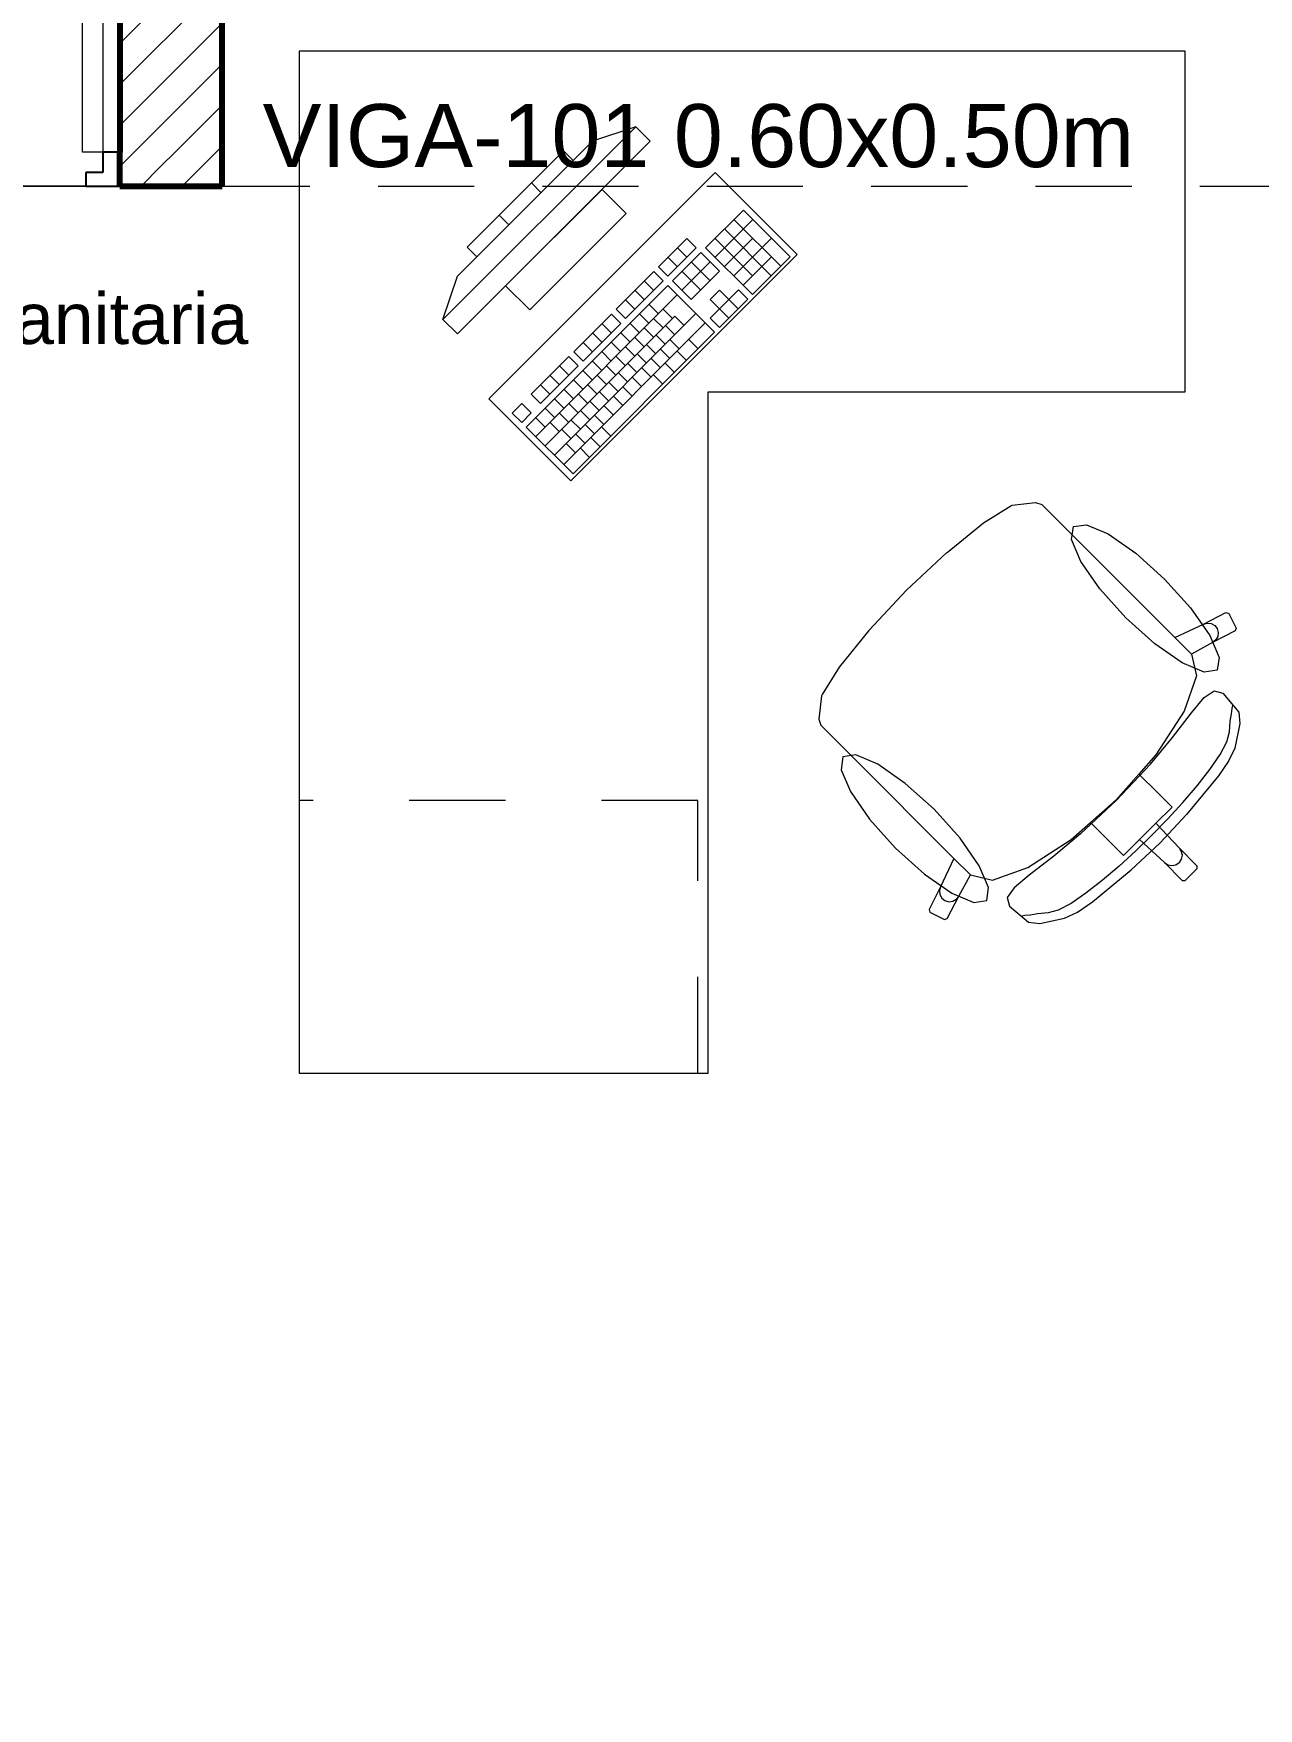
# Model space of a CAD drawing. Header units: inches. Extents: x -38 to 5698, y -33 to 92.
# Drawn here: x 103.493 to 105.29, y 37.166 to 39.624 of the extents above; entities that cross this region are included whole.
import ezdxf

# ---------------------------------------------------------------- set-up
doc = ezdxf.new("R2010")
doc.units = ezdxf.units.IN
doc.header["$MEASUREMENT"] = 0
doc.set_wipeout_variables(frame=1)
for name, pattern in [('Hidden Line', [0.195611, 0.141111, -0.0545]), ('Rayas', [0.282222, 0.141111, -0.141111]), ('Wipeout_Contour', [1, 0, -1])]:
    doc.linetypes.add(name, pattern=pattern)
for name, color, linetype in [('02 _ ARQ _ ZON _ Espacio.3D', 7, 'Continuous'), ('08 _ STR _ EXT _ 09 Vigas', 7, 'Continuous'), ('Estructura - 04 MURO', 253, 'Continuous'), ('Interior - Mobiliario', 7, 'Continuous'), ('Notas - Etiquetas', 251, 'Continuous')]:
    doc.layers.add(name, color=color, linetype=linetype)
doc.styles.add('Estilo_Generado_4', font='swisse.ttf')
doc.dimstyles.new('Estilo_Generado__8', dxfattribs={"dimtxt": 0.18, "dimasz": 0.0912, "dimexe": 0.18, "dimexo": 0.0625, "dimgap": 0, "dimtad": 0, "dimtih": 1, "dimtoh": 1, "dimdec": 4, "dimzin": 0, "dimdsep": 46, "dimcen": 0.09, "dimadec": 0, "dimazin": 0, "dimtfac": 1, "dimtdec": 4, "dimtmove": 0, "dimatfit": 3, "dimldrblk": 'ARROWHEAD_5', "dimfxl": 1, "dimtolj": 1, "dimtzin": 0, "dimarcsym": 0})
pattern_1 = [(45, (92.500015, 3e-09), (-0.03005204, 0.03005204), [])]

# ---------------------------------------------------------------- blocks, each defined once
blk = doc.blocks.new('ARROWHEAD_5')
at = {"linetype": 'Continuous', "lineweight": 0}
blk.add_hatch(color=0, dxfattribs=at).paths.add_polyline_path([(-1, 0.2679), (0, 0), (-1, -0.2679)])
at = {"color": 0, "linetype": 'Continuous', "lineweight": 0}
blk.add_line((0, 0), (-1, 0), dxfattribs=at)

msp = doc.modelspace()

# ---------------------------------------------------------------- linework, layer by layer
at = {"layer": '02 _ ARQ _ ZON _ Espacio.3D', "color": 254, "linetype": 'Continuous', "lineweight": 0, "flags": 128}
msp.add_lwpolyline([(103.6201, 40.95), (101.72, 40.95), (101.72, 39.9), (102.47, 39.9), (102.47, 39.45), (102.9201, 39.45), (102.9201, 39.4), (103.6201, 39.4), (103.6201, 39.9)], close=True, dxfattribs=at)
msp.add_lwpolyline([(116.07, 39), (115.57, 39), (115.57, 39.4), (109.07, 39.4), (109.0699, 39), (108.5699, 39), (108.5698, 39.75), (103.77, 39.75), (103.7701, 39.4), (102.07, 39.4), (102.07, 37.7), (101.72, 37.7005), (101.72, 33.75), (100.82, 33.75), (100.82, 29.75)], dxfattribs=at)
at = {"layer": 'Estructura - 04 MURO', "color": 165, "linetype": 'Continuous', "lineweight": 15}
for p, q in [((103.5651, 39.45), (103.5651, 40.1)), ((103.5951, 40.1), (103.5951, 39.45)), ((103.5951, 39.45), (103.5651, 39.45))]:
    msp.add_line(p, q, dxfattribs=at)
at = {"layer": 'Estructura - 04 MURO', "color": 165, "linetype": 'Continuous', "lineweight": 25}
for p, q in [((103.5951, 39.45), (103.5951, 39.42)), ((103.5951, 39.42), (103.5701, 39.42)), ((103.5701, 39.42), (103.5701, 39.4))]:
    msp.add_line(p, q, dxfattribs=at)
at = {"layer": 'Estructura - 04 MURO', "color": 7, "linetype": 'Continuous', "lineweight": 15}
msp.add_arc((103.5951, 39.45), 0.65, 90, 180, dxfattribs=at)
at = {"layer": 'Interior - Mobiliario', "color": 175, "linetype": 'Continuous', "lineweight": 13}
for p, q in [((104.3769, 39.4872), (104.094, 39.2043)), ((104.3769, 39.4872), (104.3132, 39.466)), ((104.3981, 39.466), (104.3769, 39.4872)), ((104.1152, 39.1831), (104.3981, 39.466)), ((104.1152, 39.268), (104.3132, 39.466)), ((104.2708, 39.4518), (104.1294, 39.3104)), ((104.1435, 39.2963), (104.2849, 39.4377)), ((104.2849, 39.4377), (104.2708, 39.4518)), ((104.3274, 39.3953), (104.186, 39.2538)), ((104.2378, 39.3905), (104.2237, 39.4047)), ((104.3627, 39.3599), (104.3274, 39.3953)), ((104.5348, 39.3649), (104.4794, 39.3095)), ((104.6034, 39.2963), (104.5348, 39.3649)), ((104.1907, 39.3434), (104.1765, 39.3575)), ((104.2213, 39.2185), (104.3627, 39.3599)), ((104.4932, 39.2958), (104.5485, 39.3512)), ((104.5896, 39.2825), (104.521, 39.351)), ((104.4519, 39.3231), (104.4104, 39.2816)), ((104.4657, 39.3094), (104.4519, 39.3231)), ((104.5481, 39.2685), (104.4933, 39.3233)), ((104.5069, 39.2821), (104.5484, 39.3236)), ((104.5757, 39.2686), (104.5071, 39.3372)), ((104.5206, 39.2683), (104.576, 39.3237)), ((104.1294, 39.3104), (104.1435, 39.2963)), ((104.4241, 39.2679), (104.4657, 39.3094)), ((104.438, 39.2817), (104.4243, 39.2954)), ((104.4725, 39.3026), (104.431, 39.261)), ((104.4518, 39.2956), (104.4381, 39.3093)), ((104.4447, 39.2473), (104.4862, 39.2888)), ((104.4861, 39.2613), (104.4587, 39.2887)), ((104.4999, 39.2751), (104.4725, 39.3026)), ((104.4794, 39.3095), (104.548, 39.2409)), ((104.5343, 39.2546), (104.5758, 39.2962)), ((104.548, 39.2409), (104.6034, 39.2963)), ((104.094, 39.2043), (104.1152, 39.268)), ((104.4035, 39.2747), (104.3481, 39.2193)), ((104.4172, 39.2609), (104.4035, 39.2747)), ((104.4104, 39.2816), (104.4241, 39.2679)), ((104.4722, 39.2474), (104.4448, 39.2749)), ((104.4584, 39.2336), (104.4999, 39.2751)), ((104.186, 39.2538), (104.2213, 39.2185)), ((104.4241, 39.2541), (104.2163, 39.0464)), ((104.2301, 39.0327), (104.4378, 39.2404)), ((104.3618, 39.2056), (104.4172, 39.2609)), ((104.3895, 39.2333), (104.3758, 39.247)), ((104.4033, 39.2471), (104.3896, 39.2608)), ((104.4926, 39.1855), (104.4241, 39.2541)), ((104.431, 39.261), (104.4584, 39.2336)), ((104.4998, 39.2476), (104.486, 39.2337)), ((104.5135, 39.2339), (104.4998, 39.2476)), ((104.5274, 39.2477), (104.5135, 39.2339)), ((104.5411, 39.234), (104.5274, 39.2477)), ((104.3481, 39.2193), (104.3618, 39.2056)), ((104.3757, 39.2194), (104.3619, 39.2331)), ((104.4101, 39.2127), (104.3964, 39.2264)), ((104.4307, 39.2059), (104.417, 39.2196)), ((104.4997, 39.22), (104.4858, 39.2062)), ((104.486, 39.2337), (104.4997, 39.22)), ((104.4995, 39.1924), (104.5411, 39.234)), ((104.4997, 39.22), (104.5135, 39.2339)), ((104.5134, 39.2063), (104.4997, 39.22)), ((104.5272, 39.2201), (104.5135, 39.2339)), ((104.094, 39.2043), (104.1152, 39.1831)), ((104.2438, 39.0189), (104.4342, 39.2094)), ((104.2575, 39.0052), (104.4652, 39.2129)), ((104.2712, 38.9915), (104.4789, 39.1992)), ((104.3412, 39.2123), (104.2858, 39.157)), ((104.2995, 39.1432), (104.3549, 39.1986)), ((104.341, 39.1848), (104.3273, 39.1985)), ((104.3549, 39.1986), (104.3412, 39.2123)), ((104.3824, 39.185), (104.3687, 39.1987)), ((104.3962, 39.1988), (104.3825, 39.2125)), ((104.403, 39.1782), (104.3893, 39.1919)), ((104.4169, 39.192), (104.4031, 39.2058)), ((104.434, 39.1818), (104.4203, 39.1955)), ((104.4479, 39.1956), (104.4342, 39.2094)), ((104.4858, 39.2062), (104.4995, 39.1924)), ((104.2849, 38.9778), (104.4926, 39.1855)), ((104.3133, 39.1571), (104.2996, 39.1708)), ((104.3272, 39.1709), (104.3135, 39.1847)), ((104.3547, 39.1573), (104.341, 39.171)), ((104.3685, 39.1711), (104.3548, 39.1849)), ((104.3892, 39.1643), (104.3755, 39.1781)), ((104.4063, 39.1541), (104.3926, 39.1678)), ((104.4202, 39.1679), (104.4065, 39.1817)), ((104.4408, 39.1612), (104.4271, 39.1749)), ((104.4684, 39.1613), (104.4547, 39.175)), ((104.2789, 39.15), (104.2235, 39.0946)), ((104.2926, 39.1363), (104.2789, 39.15)), ((104.2858, 39.157), (104.2995, 39.1432)), ((104.327, 39.1296), (104.3133, 39.1433)), ((104.3408, 39.1434), (104.3271, 39.1572)), ((104.3615, 39.1367), (104.3478, 39.1504)), ((104.3753, 39.1505), (104.3616, 39.1642)), ((104.3925, 39.1402), (104.3788, 39.154)), ((104.4131, 39.1335), (104.3994, 39.1472)), ((104.427, 39.1473), (104.4133, 39.161)), ((104.4511, 39.144), (104.4374, 39.1577)), ((104.2372, 39.0809), (104.2926, 39.1363)), ((104.2649, 39.1086), (104.2512, 39.1223)), ((104.2787, 39.1225), (104.265, 39.1362)), ((104.3131, 39.1157), (104.2994, 39.1295)), ((104.3338, 39.109), (104.3201, 39.1227)), ((104.3476, 39.1228), (104.3339, 39.1365)), ((104.3648, 39.1126), (104.3511, 39.1263)), ((104.3786, 39.1264), (104.3649, 39.1401)), ((104.3854, 39.1058), (104.3717, 39.1195)), ((104.3993, 39.1196), (104.3856, 39.1333)), ((104.4165, 39.1094), (104.4027, 39.1231)), ((104.4338, 39.1267), (104.4201, 39.1404)), ((104.2235, 39.0946), (104.2372, 39.0809)), ((104.251, 39.0948), (104.2373, 39.1085)), ((104.2854, 39.0881), (104.2717, 39.1018)), ((104.2993, 39.1019), (104.2856, 39.1156)), ((104.3061, 39.0813), (104.2924, 39.095)), ((104.3199, 39.0951), (104.3062, 39.1088)), ((104.3371, 39.0849), (104.3234, 39.0986)), ((104.3509, 39.0987), (104.3372, 39.1124)), ((104.3577, 39.0781), (104.344, 39.0918)), ((104.3716, 39.0919), (104.3579, 39.1056)), ((104.2096, 39.0808), (104.1958, 39.0669)), ((104.1958, 39.0669), (104.2095, 39.0532)), ((104.2095, 39.0532), (104.2233, 39.0671)), ((104.2233, 39.0671), (104.2096, 39.0808)), ((104.2577, 39.0604), (104.244, 39.0741)), ((104.2716, 39.0742), (104.2579, 39.0879)), ((104.2784, 39.0536), (104.2647, 39.0673)), ((104.2922, 39.0674), (104.2785, 39.0811)), ((104.3094, 39.0572), (104.2957, 39.0709)), ((104.3233, 39.071), (104.3095, 39.0847)), ((104.3439, 39.0642), (104.3302, 39.0779)), ((104.2163, 39.0464), (104.2849, 38.9778)), ((104.2439, 39.0465), (104.2302, 39.0602)), ((104.2645, 39.0397), (104.2508, 39.0534)), ((104.2817, 39.0295), (104.268, 39.0432)), ((104.2956, 39.0433), (104.2818, 39.057)), ((104.3162, 39.0365), (104.3025, 39.0502)), ((104.33, 39.0504), (104.3163, 39.0641)), ((104.3403, 39.0332), (104.3266, 39.0469)), ((104.2885, 39.0088), (104.2748, 39.0225)), ((104.3023, 39.0227), (104.2886, 39.0364)), ((104.3247, 39.0176), (104.311, 39.0313)), ((104.3091, 39.002), (104.2954, 39.0158)), ((104.8872, 38.906), (104.9272, 38.9309)), ((104.9272, 38.9309), (104.9293, 38.9318)), ((104.9293, 38.9318), (104.9633, 38.9358)), ((104.9633, 38.9358), (104.9726, 38.9329)), ((104.9726, 38.9329), (104.9945, 38.9109)), ((104.8335, 38.8624), (104.8872, 38.906)), ((104.9945, 38.9109), (105.02, 38.8854)), ((105.02, 38.8854), (105.1679, 38.7376)), ((104.7743, 38.8069), (104.8327, 38.8617)), ((104.8327, 38.8617), (104.8335, 38.8624)), ((104.7743, 38.8069), (104.7195, 38.7485)), ((105.2096, 38.7572), (105.2427, 38.7741)), ((105.2427, 38.7741), (105.2468, 38.7728)), ((105.2468, 38.7728), (105.2576, 38.7515)), ((104.7188, 38.7477), (104.6753, 38.694)), ((104.7195, 38.7485), (104.7188, 38.7477)), ((105.1679, 38.7376), (105.2096, 38.7572)), ((105.2096, 38.7572), (105.2153, 38.7588)), ((105.2153, 38.7588), (105.2211, 38.7581)), ((105.2211, 38.7581), (105.2262, 38.7553)), ((105.2563, 38.7474), (105.2232, 38.7304)), ((105.2262, 38.7553), (105.2298, 38.7507)), ((105.2298, 38.7507), (105.2314, 38.745)), ((105.2576, 38.7515), (105.2563, 38.7474)), ((105.1921, 38.7133), (105.1679, 38.7376)), ((105.2232, 38.7304), (105.1922, 38.7131)), ((105.2278, 38.7341), (105.2232, 38.7304)), ((105.2307, 38.7392), (105.2278, 38.7341)), ((105.2314, 38.745), (105.2307, 38.7392)), ((105.1921, 38.7133), (105.1922, 38.7131)), ((105.1922, 38.7131), (105.1996, 38.6812)), ((104.6753, 38.694), (104.6503, 38.654)), ((105.1996, 38.6812), (105.1813, 38.6292)), ((104.6494, 38.6519), (104.6454, 38.6179)), ((104.6503, 38.654), (104.6494, 38.6519)), ((105.1924, 38.6272), (105.211, 38.6494)), ((105.211, 38.6494), (105.2253, 38.6595)), ((105.2253, 38.6595), (105.2383, 38.6561)), ((105.2383, 38.6561), (105.2614, 38.6282)), ((105.1813, 38.6292), (105.1399, 38.5654)), ((105.1645, 38.591), (105.1924, 38.6272)), ((105.249, 38.6147), (105.251, 38.6254)), ((105.251, 38.6254), (105.2518, 38.6335)), ((105.2518, 38.6335), (105.2526, 38.638)), ((105.2614, 38.6282), (105.2633, 38.6114)), ((104.6454, 38.6179), (104.6483, 38.6087)), ((104.6483, 38.6087), (104.6703, 38.5867)), ((105.2478, 38.5993), (105.249, 38.6147)), ((105.2633, 38.6114), (105.2556, 38.5753)), ((104.6703, 38.5867), (104.6958, 38.5612)), ((105.1318, 38.5517), (105.1645, 38.591)), ((105.234, 38.5657), (105.2439, 38.5845)), ((105.2439, 38.5845), (105.2478, 38.5993)), ((105.2556, 38.5753), (105.2466, 38.5561)), ((104.6958, 38.5612), (104.8436, 38.4133)), ((105.0823, 38.4989), (105.1318, 38.5517)), ((105.1399, 38.5654), (105.1151, 38.5372)), ((105.2191, 38.5439), (105.234, 38.5657)), ((105.2466, 38.5561), (105.2317, 38.5344)), ((105.1151, 38.5372), (105.0818, 38.4994)), ((105.1151, 38.5372), (105.1425, 38.5099)), ((105.2317, 38.5344), (105.1849, 38.4777)), ((105.2005, 38.52), (105.2191, 38.5439)), ((105.1425, 38.5099), (105.1637, 38.4887)), ((105.1794, 38.4953), (105.2005, 38.52)), ((105.0823, 38.4989), (105.0295, 38.4495)), ((105.044, 38.4661), (105.0818, 38.4994)), ((105.1637, 38.4887), (105.14, 38.4651)), ((105.1849, 38.4777), (105.1457, 38.4355)), ((105.1568, 38.4707), (105.1794, 38.4953)), ((105.0158, 38.4413), (105.044, 38.4661)), ((105.044, 38.4661), (105.0713, 38.4387)), ((105.1161, 38.4412), (105.1281, 38.4531)), ((105.14, 38.4651), (105.1281, 38.4531)), ((105.134, 38.4472), (105.1568, 38.4707)), ((105.14, 38.4651), (105.174, 38.4286)), ((104.952, 38.3999), (105.0158, 38.4413)), ((105.0295, 38.4495), (104.9902, 38.4167)), ((105.0713, 38.4387), (105.0925, 38.4176)), ((105.0925, 38.4176), (105.1161, 38.4412)), ((105.1035, 38.3964), (105.1457, 38.4355)), ((105.134, 38.4472), (105.1105, 38.4244)), ((105.1161, 38.4412), (105.1527, 38.4072)), ((105.174, 38.4286), (105.1772, 38.4237)), ((105.174, 38.4286), (105.2001, 38.4025)), ((104.8436, 38.4133), (104.8241, 38.3716)), ((104.8679, 38.3891), (104.8436, 38.4133)), ((104.9902, 38.4167), (104.954, 38.3888)), ((105.1105, 38.4244), (105.0859, 38.4018)), ((105.1527, 38.4072), (105.1575, 38.404)), ((105.1527, 38.4072), (105.1787, 38.3811)), ((105.1575, 38.404), (105.1633, 38.4029)), ((105.1633, 38.4029), (105.169, 38.404)), ((105.169, 38.404), (105.1739, 38.4073)), ((105.1772, 38.4122), (105.1739, 38.4073)), ((105.1772, 38.4237), (105.1784, 38.4179)), ((105.1784, 38.4179), (105.1772, 38.4122)), ((104.8508, 38.358), (104.8681, 38.3891)), ((104.8679, 38.3891), (104.8681, 38.3891)), ((104.8681, 38.3891), (104.9, 38.3816)), ((104.9, 38.3816), (104.952, 38.3999)), ((104.954, 38.3888), (104.9318, 38.3702)), ((105.0612, 38.3807), (105.0373, 38.3621)), ((105.0468, 38.3495), (105.1035, 38.3964)), ((105.0859, 38.4018), (105.0612, 38.3807)), ((105.1787, 38.3811), (105.183, 38.3811)), ((105.183, 38.3811), (105.1915, 38.3897)), ((105.2001, 38.3982), (105.1915, 38.3897)), ((105.2001, 38.4025), (105.2001, 38.3982)), ((104.8241, 38.3716), (104.8071, 38.3385)), ((104.8241, 38.3716), (104.8224, 38.3659)), ((104.8224, 38.3659), (104.8231, 38.3601)), ((104.8231, 38.3601), (104.8259, 38.355)), ((104.8259, 38.355), (104.8305, 38.3514)), ((104.8338, 38.3249), (104.8508, 38.358)), ((104.8471, 38.3534), (104.8508, 38.358)), ((104.9318, 38.3702), (104.9217, 38.3559)), ((104.9217, 38.3559), (104.9252, 38.343)), ((105.0373, 38.3621), (105.0155, 38.3472)), ((104.8071, 38.3385), (104.8084, 38.3344)), ((104.8084, 38.3344), (104.8297, 38.3236)), ((104.8305, 38.3514), (104.8362, 38.3498)), ((104.8362, 38.3498), (104.842, 38.3505)), ((104.842, 38.3505), (104.8471, 38.3534)), ((104.9252, 38.343), (104.953, 38.3198)), ((104.9477, 38.3294), (104.9432, 38.3286)), ((104.9558, 38.3302), (104.9477, 38.3294)), ((104.9665, 38.3322), (104.9558, 38.3302)), ((104.9819, 38.3334), (104.9665, 38.3322)), ((104.9967, 38.3373), (104.9819, 38.3334)), ((105.0155, 38.3472), (104.9967, 38.3373)), ((105.0059, 38.3256), (105.0251, 38.3346)), ((105.0251, 38.3346), (105.0468, 38.3495)), ((104.8297, 38.3236), (104.8338, 38.3249)), ((104.953, 38.3198), (104.9698, 38.3179)), ((104.9698, 38.3179), (105.0059, 38.3256))]:
    msp.add_line(p, q, dxfattribs=at)
at = {"layer": 'Interior - Mobiliario', "color": 175, "linetype": 'Rayas', "lineweight": 13}
for p, q in [((104.4679, 38.4983), (103.8829, 38.4983)), ((104.4679, 38.0983), (104.4679, 38.4983))]:
    msp.add_line(p, q, dxfattribs=at)
at = {"layer": 'Interior - Mobiliario', "color": 175, "linetype": 'Continuous', "lineweight": 13, "flags": 128}
for points in [[(103.8829, 39.5983), (103.8829, 38.0983), (104.4829, 38.0983), (104.4829, 39.0983), (105.1829, 39.0983), (105.1829, 39.5983)], [(104.1612, 39.0877), (104.2814, 38.9675), (104.6138, 39.2998), (104.4935, 39.42)], [(105.1528, 38.8234), (105.1909, 38.7809), (105.219, 38.7405), (105.2326, 38.7084), (105.2297, 38.6895), (105.2108, 38.6867), (105.1787, 38.7003), (105.1383, 38.7283), (105.0959, 38.7664), (105.0577, 38.8089), (105.0297, 38.8493), (105.0161, 38.8813), (105.019, 38.9003), (105.0379, 38.9031), (105.0699, 38.8895), (105.1103, 38.8615)], [(104.7579, 38.4284), (104.8003, 38.3903), (104.8407, 38.3623), (104.8728, 38.3486), (104.8917, 38.3515), (104.8946, 38.3704), (104.8809, 38.4025), (104.8529, 38.4429), (104.8148, 38.4854), (104.7723, 38.5235), (104.7319, 38.5515), (104.6999, 38.5651), (104.6809, 38.5623), (104.6781, 38.5433), (104.6917, 38.5113), (104.7197, 38.4709)]]:
    msp.add_lwpolyline(points, close=True, dxfattribs=at)

# ---------------------------------------------------------------- texts
at = {"layer": 'Notas - Etiquetas', "color": 8, "linetype": 'Continuous', "lineweight": 13, "insert": (103.8295, 39.4267), "char_height": 0.0925, "attachment_point": 7, "style": 'Estilo_Generado_4'}
msp.add_mtext('\\A1;{\\pql;\\fSwis721 Ex BT|b0|i0|c0|p34;VIGA-101\\fSwis721 Ex BT|b0|i0|c0|p34; \\fSwis721 Ex BT|b0|i0|c0|p34;0.60\\fSwis721 Ex BT|b0|i0|c0|p34;x\\fSwis721 Ex BT|b0|i0|c0|p34;0.50\\fSwis721 Ex BT|b0|i0|c0|p34;m}', dxfattribs=at)
at = {"layer": 'Notas - Etiquetas', "color": 8, "linetype": 'Continuous', "lineweight": 35, "insert": (102.9467, 39.2053), "char_height": 0.075, "attachment_point": 4, "style": 'Estilo_Generado_4'}
msp.add_mtext('\\A1;{\\pql;\\fSwis721 Ex BT|b0|i0|c0|p34;Columna Sanitaria}', dxfattribs=at)

# ---------------------------------------------------------------- leaders
at = {"layer": 'Notas - Etiquetas', "color": 8, "linetype": 'Continuous', "lineweight": 13, "annotation_type": 0, "has_hookline": 1, "hookline_direction": 0, "text_width": 1.0171}
msp.add_leader([(102.3479, 39.2668), (102.7095, 39.2053), (102.9467, 39.2053)], dimstyle='Estilo_Generado__8', dxfattribs=at)

# ---------------------------------------------------------------- next in the draw order: wipeouts: each hides what was drawn before it
at = {"color": 254, "linetype": 'Wipeout_Contour', "lineweight": 0, "ltscale": 2449.019981}
msp.add_wipeout([(103.6201, 39.4), (103.7701, 39.4), (103.6201, 39.45)], dxfattribs=at).dxf.layer = 'Estructura - 04 MURO'

# ---------------------------------------------------------------- next in the draw order: hatches: boundary and pattern name
at = {"layer": 'Estructura - 04 MURO', "linetype": 'Continuous', "lineweight": 5}
h = msp.add_hatch(dxfattribs=at)
h.set_pattern_fill('LADRILLO_COMÚN_0002', color=252, style=0, pattern_type=2)
h.set_pattern_definition(pattern_1)
h.paths.add_polyline_path([(103.6201, 39.4), (103.7701, 39.4), (103.6201, 39.45)])

# ---------------------------------------------------------------- next in the draw order: wipeouts: each hides what was drawn before it
at = {"color": 254, "linetype": 'Wipeout_Contour', "lineweight": 0, "ltscale": 2449.019981}
msp.add_wipeout([(103.6201, 39.4), (103.7701, 39.4), (103.6201, 39.45)], dxfattribs=at).dxf.layer = 'Estructura - 04 MURO'

# ---------------------------------------------------------------- next in the draw order: hatches: boundary and pattern name
at = {"layer": 'Estructura - 04 MURO', "linetype": 'Continuous', "lineweight": 5}
h = msp.add_hatch(dxfattribs=at)
h.set_pattern_fill('LADRILLO_COMÚN_0002', color=252, style=0, pattern_type=2)
h.set_pattern_definition(pattern_1)
h.paths.add_polyline_path([(103.6201, 39.4), (103.7701, 39.4), (103.6201, 39.45)])

# ---------------------------------------------------------------- next in the draw order: wipeouts: each hides what was drawn before it
at = {"color": 254, "linetype": 'Wipeout_Contour', "lineweight": 0, "ltscale": 2449.019981}
msp.add_wipeout([(103.6201, 39.4), (103.7701, 39.4), (103.6201, 39.45)], dxfattribs=at).dxf.layer = 'Estructura - 04 MURO'

# ---------------------------------------------------------------- next in the draw order: hatches: boundary and pattern name
at = {"layer": 'Estructura - 04 MURO', "linetype": 'Continuous', "lineweight": 5}
h = msp.add_hatch(dxfattribs=at)
h.set_pattern_fill('LADRILLO_COMÚN_0002', color=252, style=0, pattern_type=2)
h.set_pattern_definition(pattern_1)
h.paths.add_polyline_path([(103.6201, 39.4), (103.7701, 39.4), (103.6201, 39.45)])

# ---------------------------------------------------------------- next in the draw order: wipeouts: each hides what was drawn before it
at = {"color": 254, "linetype": 'Wipeout_Contour', "lineweight": 0, "ltscale": 2449.019981}
msp.add_wipeout([(103.6201, 39.4), (103.7701, 39.4), (103.6201, 39.45)], dxfattribs=at).dxf.layer = 'Estructura - 04 MURO'

# ---------------------------------------------------------------- next in the draw order: hatches: boundary and pattern name
at = {"layer": 'Estructura - 04 MURO', "linetype": 'Continuous', "lineweight": 5}
h = msp.add_hatch(dxfattribs=at)
h.set_pattern_fill('LADRILLO_COMÚN_0002', color=252, style=0, pattern_type=2)
h.set_pattern_definition(pattern_1)
h.paths.add_polyline_path([(103.6201, 39.4), (103.7701, 39.4), (103.6201, 39.45)])

# ---------------------------------------------------------------- next in the draw order: wipeouts: each hides what was drawn before it
at = {"color": 254, "linetype": 'Wipeout_Contour', "lineweight": 0, "ltscale": 2448.221691}
msp.add_wipeout([(103.6201, 39.45), (103.7701, 39.4), (103.7701, 39.45)], dxfattribs=at).dxf.layer = 'Estructura - 04 MURO'

# ---------------------------------------------------------------- next in the draw order: hatches: boundary and pattern name
at = {"layer": 'Estructura - 04 MURO', "linetype": 'Continuous', "lineweight": 5}
h = msp.add_hatch(dxfattribs=at)
h.set_pattern_fill('LADRILLO_COMÚN_0002', color=252, style=0, pattern_type=2)
h.set_pattern_definition(pattern_1)
h.paths.add_polyline_path([(103.6201, 39.45), (103.7701, 39.4), (103.7701, 39.45)])

# ---------------------------------------------------------------- next in the draw order: linework, layer by layer
at = {"layer": '08 _ STR _ EXT _ 09 Vigas', "color": 251, "linetype": 'Hidden Line', "lineweight": 13}
msp.add_line((102.07, 39.4), (108.57, 39.4), dxfattribs=at)
at = {"layer": 'Estructura - 04 MURO', "color": 165, "linetype": 'Continuous', "lineweight": 25}
msp.add_line((103.5701, 39.4), (103.6201, 39.4), dxfattribs=at)
at = {"layer": 'Estructura - 04 MURO', "color": 7, "linetype": 'Continuous', "lineweight": 80, "flags": 128}
msp.add_lwpolyline([(103.6201, 39.4), (103.7701, 39.4)], dxfattribs=at)

# ---------------------------------------------------------------- next in the draw order: wipeouts: each hides what was drawn before it
at = {"color": 254, "linetype": 'Wipeout_Contour', "lineweight": 0, "ltscale": 3264.980312}
msp.add_wipeout([(103.6201, 40.95), (103.6201, 39.45), (103.7701, 39.45), (103.7701, 40.95)], dxfattribs=at).dxf.layer = 'Estructura - 04 MURO'

# ---------------------------------------------------------------- next in the draw order: hatches: boundary and pattern name
at = {"layer": 'Estructura - 04 MURO', "linetype": 'Continuous', "lineweight": 5}
h = msp.add_hatch(dxfattribs=at)
h.set_pattern_fill('LADRILLO_COMÚN_0002', color=252, style=0, pattern_type=2)
h.set_pattern_definition(pattern_1)
h.paths.add_polyline_path([(103.6201, 40.95), (103.6201, 39.45), (103.7701, 39.45), (103.7701, 40.95)])

# ---------------------------------------------------------------- next in the draw order: linework, layer by layer
at = {"layer": 'Estructura - 04 MURO', "color": 165, "linetype": 'Continuous', "lineweight": 25}
for p, q in [((103.6201, 39.45), (103.5951, 39.45)), ((103.6201, 39.4), (103.6201, 39.45))]:
    msp.add_line(p, q, dxfattribs=at)
at = {"layer": 'Estructura - 04 MURO', "color": 7, "linetype": 'Continuous', "lineweight": 80}
msp.add_line((103.6201, 39.4), (103.6201, 39.45), dxfattribs=at)
msp.add_line((103.6201, 39.4), (103.6201, 39.45), dxfattribs=at)
msp.add_line((103.6201, 39.4), (103.6201, 39.45), dxfattribs=at)
at = {"layer": 'Estructura - 04 MURO', "color": 7, "linetype": 'Continuous', "lineweight": 80, "flags": 128}
for points in [[(103.6201, 40.95), (103.6201, 39.45)], [(103.7701, 39.4), (103.7701, 40.95)]]:
    msp.add_lwpolyline(points, dxfattribs=at)

doc.saveas('drawing.dxf')
